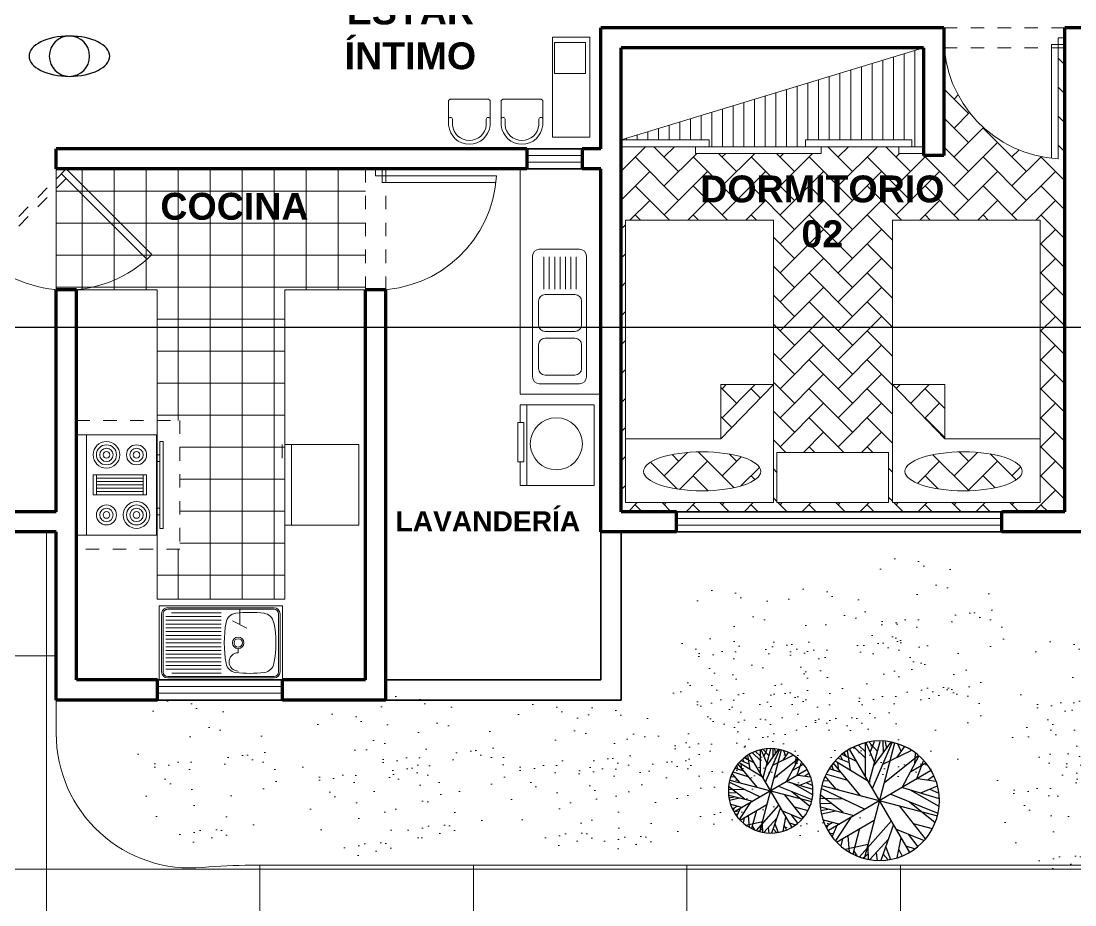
# Model space of a CAD drawing. Header units: millimetres. Extents: x 287 to 445, y 520 to 576.
# Drawn here: x 332.22 to 340.06, y 558.53 to 565.11 of the extents above; entities that cross this region are included whole.
import ezdxf

# ---------------------------------------------------------------- set-up
doc = ezdxf.new("R2010")
doc.units = ezdxf.units.MM
doc.header["$LTSCALE"] = 0.015
doc.linetypes.add('DASHED2', pattern=[9.525, 6.35, -3.175])
doc.layers.add('01 Corte', color=10, linetype='Continuous')
doc.layers.add('puntos alameda', color=94, linetype='Continuous')
for name, color, linetype, lineweight in [('Muebles', 11, 'Continuous', 20), ('Muros', 41, 'Continuous', 60), ('Muros Bajos', 20, 'Continuous', 30), ('pasto', 56, 'Continuous', 5), ('PISOS', 7, 'Continuous', 18), ('Proyecciones', 46, 'Continuous', 0), ('Puertas', 31, 'Continuous', 20), ('Texto', 133, 'Continuous', 20), ('Texturas', 38, 'Continuous', 0), ('Ventanas', 130, 'Continuous', 20)]:
    doc.layers.add(name, color=color, linetype=linetype, lineweight=lineweight)

# ---------------------------------------------------------------- blocks, each defined once
blk = doc.blocks.new('lavaplatos')
at = {"layer": 'Muebles'}
for p, q in [((423.1528, 544.4127), (423.7028, 544.4127)), ((423.1528, 543.4951), (423.1528, 544.4127)), ((423.2117, 544.3942), (423.6439, 544.3942)), ((423.2117, 544.383), (423.6439, 544.383)), ((423.4278, 544.383), (423.4608, 544.383)), ((423.7028, 544.4127), (423.7028, 543.4951)), ((423.1668, 543.5585), (423.1668, 544.3493)), ((423.178, 543.5585), (423.178, 544.3493)), ((423.6775, 544.3493), (423.6775, 543.5585)), ((423.6888, 544.3493), (423.6888, 543.5585)), ((423.7028, 544.3414), (423.7028, 543.6414)), ((423.7028, 544.3414), (423.7028, 543.6414)), ((423.7028, 544.3414), (423.7028, 543.6414)), ((423.5918, 544.041), (423.5368, 544.1466)), ((423.1528, 544.1102), (423.1528, 544.0552)), ((423.3851, 544.0827), (423.3545, 544.0827)), ((423.6783, 544.0938), (423.5643, 544.0938)), ((423.2033, 543.9564), (423.2033, 543.5882)), ((423.2314, 543.9564), (423.2314, 543.5456)), ((423.2594, 543.9564), (423.2594, 543.5456)), ((423.2875, 543.9564), (423.2875, 543.5456)), ((423.3155, 543.9564), (423.3155, 543.5456)), ((423.3436, 543.9564), (423.3436, 543.5456)), ((423.3717, 543.9564), (423.3717, 543.5456)), ((423.3997, 543.9564), (423.3997, 543.5456)), ((423.4278, 543.9564), (423.4278, 543.5456)), ((423.4559, 543.9564), (423.4559, 543.5456)), ((423.4839, 543.9564), (423.4839, 543.5456)), ((423.512, 543.9564), (423.512, 543.5456)), ((423.54, 543.9564), (423.54, 543.5456)), ((423.5681, 543.9564), (423.5681, 543.5456)), ((423.5962, 543.9564), (423.5962, 543.5456)), ((423.6242, 543.9564), (423.6242, 543.5456)), ((423.6523, 543.9564), (423.6523, 543.5859)), ((423.2117, 543.5249), (423.6439, 543.5249)), ((423.1528, 543.4951), (423.7028, 543.4951)), ((423.2117, 543.5136), (423.6439, 543.5136))]:
    blk.add_line(p, q, dxfattribs=at)
for radius in [0.0427, 0.0427, 0.0309]:
    blk.add_circle((423.4278, 544.0827), radius, dxfattribs=at)
for centre, radius, start, end in [((423.2117, 544.3493), 0.0449, 90, 180), ((423.2117, 544.3493), 0.0337, 90, 180), ((423.6439, 544.3493), 0.0449, 0, 90), ((423.6439, 544.3493), 0.0337, 0, 90), ((423.2913, 544.2662), 0.0842, 100.38124, 172.77), ((423.4278, 543.5209), 0.8418, 79.61876, 100.38124), ((423.5643, 544.2634), 0.0842, 7.23, 79.61876), ((424.0429, 544.1708), 0.8418, 172.77, 187.23), ((422.8127, 544.1708), 0.8418, 352.77, 7.23), ((423.2865, 544.0832), 0.0681, 180.46162, 359.53838), ((423.2913, 544.0755), 0.0842, 187.23, 259.61876), ((423.4278, 544.8207), 0.8418, 259.61876, 280.38124), ((423.5643, 544.0755), 0.0842, 280.38124, 352.77), ((423.2117, 543.5585), 0.0449, 180, 270), ((423.2117, 543.5585), 0.0337, 180, 270), ((423.6439, 543.5585), 0.0337, 270, 0), ((423.6439, 543.5585), 0.0449, 270, 0)]:
    blk.add_arc(centre, radius, start, end, dxfattribs=at)
blk = doc.blocks.new('cocina')
at = {"layer": 'Muebles'}
for p, q in [((421.5939, 544.6451), (421.5939, 545.2414)), ((421.5939, 545.2414), (422.3393, 545.2414)), ((421.5939, 545.1669), (422.3393, 545.1669)), ((422.3393, 545.2414), (422.3393, 544.6451)), ((421.8921, 544.7197), (421.8921, 545.1172)), ((421.8921, 545.1172), (422.0411, 545.1172)), ((421.8921, 545.0923), (422.0411, 545.0923)), ((421.9169, 544.7445), (421.9169, 545.0923)), ((421.9418, 545.0923), (421.9418, 544.7445)), ((421.9666, 544.7445), (421.9666, 545.0923)), ((421.9914, 545.0923), (421.9914, 544.7445)), ((422.0163, 544.7445), (422.0163, 545.0923)), ((422.0411, 545.1172), (422.0411, 544.7197)), ((422.0411, 544.7445), (421.8921, 544.7445)), ((422.0411, 544.7197), (421.8921, 544.7197)), ((422.3393, 544.6451), (421.5939, 544.6451)), ((421.6436, 544.5954), (421.6436, 544.6203)), ((421.6436, 544.6203), (422.2896, 544.6203)), ((421.743, 544.6451), (421.743, 544.6203)), ((421.7927, 544.6203), (421.7927, 544.6451)), ((422.1405, 544.6203), (422.1405, 544.6451)), ((422.1902, 544.6451), (422.1902, 544.6203)), ((422.2896, 544.6203), (422.2896, 544.5954)), ((422.2896, 544.5954), (421.6436, 544.5954))]:
    blk.add_line(p, q, dxfattribs=at)
for centre, radius in [((421.743, 545.0178), 0.0994), ((421.743, 545.0178), 0.0745), ((422.1902, 545.0178), 0.0745), ((421.743, 545.0178), 0.0497), ((421.743, 545.0178), 0.0248), ((422.1902, 545.0178), 0.0497), ((422.1902, 545.0178), 0.0248), ((421.743, 544.7942), 0.0745), ((422.1902, 544.7942), 0.0994), ((422.1902, 544.7942), 0.0745), ((421.743, 544.7942), 0.0497), ((421.743, 544.7942), 0.0248), ((422.1902, 544.7942), 0.0497), ((422.1902, 544.7942), 0.0248)]:
    blk.add_circle(centre, radius, dxfattribs=at)
blk = doc.blocks.new('refrigeradora')
at = {"layer": 'Muebles'}
for p, q in [((420.1099, 549.8808), (420.1099, 550.4808)), ((420.1599, 550.4808), (420.7099, 550.4808)), ((420.1599, 549.8808), (420.1599, 550.4808)), ((420.6599, 550.4808), (420.6599, 549.8808)), ((420.7099, 550.4808), (420.7099, 549.8808)), ((420.7299, 549.8808), (420.7299, 549.9808)), ((420.7099, 549.8808), (420.1599, 549.8808))]:
    blk.add_line(p, q, dxfattribs=at)
blk = doc.blocks.new('p04')
at = {"layer": 'Proyecciones', "linetype": 'DASHED2'}
for p, q in [((451.0947, 543.0787), (451.9947, 543.0787)), ((451.0947, 542.9287), (451.9947, 542.9287))]:
    blk.add_line(p, q, dxfattribs=at)
at = {"layer": 'Puertas'}
for p, q in [((451.1447, 543.9023), (451.1447, 543.0037)), ((451.1947, 543.8981), (451.1947, 543.0537)), ((451.0947, 543.0537), (451.1947, 543.0537)), ((451.0947, 543.0037), (451.1447, 543.0037))]:
    blk.add_line(p, q, dxfattribs=at)
blk.add_arc((451.0947, 543.0037), 0.9, 0, 86.81526, dxfattribs=at)
blk = doc.blocks.new('cama 001')
at = {"layer": 'Muebles'}
for p, q in [((404.3941, 530.8017), (404.3941, 528.7017)), ((405.4941, 530.8017), (404.3941, 530.8017)), ((405.4941, 528.7017), (405.4941, 530.8017)), ((404.3941, 529.579), (404.7839, 529.1758)), ((404.7839, 529.579), (404.3941, 529.579)), ((404.7839, 529.1758), (404.7839, 529.579)), ((404.7839, 529.1758), (405.4941, 529.1758)), ((404.3941, 528.7017), (405.4941, 528.7017))]:
    blk.add_line(p, q, dxfattribs=at)
at = {"layer": 'Muebles', "extrusion": (0, 0, -1)}
blk.add_ellipse((404.9238, 528.9339), major_axis=(0.4359, 0), ratio=0.332956, dxfattribs=at)
blk = doc.blocks.new('persona')
blk.add_circle((422.8949, 544.3598), 0.15)
blk.add_ellipse((422.8949, 544.3598), major_axis=(0.3, 0), ratio=0.5)
blk = doc.blocks.new('sila')
at = {"layer": 'Muebles'}
for p, q in [((422.0537, 545.4777), (421.9238, 545.3478)), ((422.0726, 545.457), (422.0418, 545.4262)), ((421.9238, 545.332), (421.9238, 545.3478)), ((422.1258, 545.1301), (421.9238, 545.332)), ((422.2715, 545.2599), (422.1416, 545.1301)), ((422.2508, 545.2788), (422.22, 545.248)), ((422.1416, 545.1301), (422.1258, 545.1301))]:
    blk.add_line(p, q, dxfattribs=at)
for centre, radius, start, end in [((422.1531, 545.3593), 0.1546, 319.97911, 130.02089), ((422.1531, 545.3593), 0.1266, 320.50269, 129.49731), ((422.0319, 545.4361), 0.014, 135, 315), ((422.2299, 545.2381), 0.014, 135, 315)]:
    blk.add_arc(centre, radius, start, end, dxfattribs=at)
blk = doc.blocks.new('lavadora')
at = {"layer": 'Muebles'}
for p, q in [((405.2823, 529.1624), (405.2823, 528.5624)), ((405.3323, 529.1624), (405.3323, 528.5624)), ((405.8823, 529.1624), (405.3323, 529.1624)), ((405.8323, 528.5624), (405.8323, 529.1624)), ((405.8823, 529.0317), (405.8823, 529.1624)), ((405.8823, 528.5624), (405.8823, 528.7391)), ((405.3323, 528.5624), (405.8823, 528.5624))]:
    blk.add_line(p, q, dxfattribs=at)
blk.add_lwpolyline([(405.8542, 529.0317), (405.9004, 529.0317), (405.9004, 528.7391), (405.8542, 528.7391)], close=True, dxfattribs=at)
blk.add_circle((405.6135, 528.8729), 0.1934, dxfattribs=at)
blk = doc.blocks.new('lavanderia')
at = {"layer": 'Muebles'}
for p, q in [((417.5258, 540.5079), (417.8258, 540.5079)), ((417.4758, 540.4579), (417.4758, 539.558)), ((417.5516, 540.2112), (417.5516, 540.4512)), ((417.5916, 540.2112), (417.5916, 540.4512)), ((417.6316, 540.2112), (417.6316, 540.4512)), ((417.6316, 540.2112), (417.6316, 540.4512)), ((417.6716, 540.2112), (417.6716, 540.4512)), ((417.7116, 540.2112), (417.7116, 540.4512)), ((417.7516, 540.2112), (417.7516, 540.4512)), ((417.7516, 540.2112), (417.7516, 540.4512)), ((417.7916, 540.2112), (417.7916, 540.4512)), ((417.8758, 540.4579), (417.8758, 539.558)), ((417.5616, 540.1712), (417.7816, 540.1712)), ((417.5116, 539.9462), (417.5116, 540.1212)), ((417.8316, 540.1212), (417.8316, 539.9462)), ((417.5616, 539.8962), (417.7816, 539.8962)), ((417.5616, 539.8462), (417.7816, 539.8462)), ((417.5116, 539.6212), (417.5116, 539.7962)), ((417.8316, 539.7962), (417.8316, 539.6212)), ((417.5616, 539.5712), (417.7816, 539.5712)), ((417.8258, 539.508), (417.5258, 539.508))]:
    blk.add_line(p, q, dxfattribs=at)
for centre, start, end in [((417.5258, 540.4579), 90, 180), ((417.8258, 540.4579), 360, 90), ((417.5616, 540.1212), 90, 180), ((417.7816, 540.1212), 360, 90), ((417.5616, 539.9462), 180, 270), ((417.7816, 539.9462), 270, 360), ((417.5616, 539.7962), 90, 180), ((417.7816, 539.7962), 0, 90), ((417.5616, 539.6212), 180, 270), ((417.7816, 539.6212), 270, 0), ((417.5258, 539.558), 180, 270), ((417.8258, 539.558), 270, 360)]:
    blk.add_arc(centre, 0.05, start, end, dxfattribs=at)
blk = doc.blocks.new('Tree - deciduous plan')
for p, q in [((-26.4472, 46.5894), (-26.2712, 53.8116)), ((-22.0458, 42.0753), (-16.5881, 57.6486)), ((-21.1656, 55.8436), (-0.0388, 45.0094)), ((-12.5388, 54.9406), (-7.9613, 59.4546)), ((-12.3627, 32.1443), (-12.5388, 58.7776)), ((-5.3205, 59.6806), (16.5105, 16.7963)), ((2.426, 54.9406), (-1.4472, 59.9056)), ((0, 59.9996), (0, -60)), ((0.4894, 48.6208), (3.6584, 59.6806)), ((18.2711, 35.5298), (5.419, 59.6806)), ((9.8203, 51.5549), (12.8133, 58.5516)), ((19.6795, 19.5047), (16.3344, 57.6486)), ((17.0387, 51.1035), (23.2006, 55.1666)), ((17.7429, 43.6552), (25.4894, 54.2636)), ((-40.1797, 44.558), (-36.4825, 43.2038)), ((-37.0107, 47.0408), (-35.25, 35.5298)), ((-32.6092, 50.4264), (-23.2782, 23.5674)), ((-31.2008, 51.1035), (-0.2149, 20.1818)), ((31.6513, 50.8778), (30.2429, 30.5643)), ((31.1232, 42.5267), (35.8767, 48.1693)), ((-49.8627, 32.8214), (-32.7853, 32.8214)), ((-45.8134, 38.2383), (-40.5318, 33.0471)), ((-43.8768, 36.4326), (-44.405, 40.2696)), ((42, 42), (-42, -42)), ((42, -42), (-42, 42)), ((36.2288, 25.1474), (48.9049, 35.0784)), ((37.1091, 37.1098), (46.6161, 37.5612)), ((-54.7923, 24.4702), (-47.75, 21.0847)), ((-53.2078, 27.4044), (-40.1797, 20.859)), ((54.3626, 25.3731), (20.9119, 0.3198)), ((23.3767, 23.3417), (53.3063, 27.4044)), ((-59.7219, 2.8025), (-12.0106, 12.0565)), ((-32.2571, 20.6333), (-59.1937, 9.348)), ((-58.6656, 12.7336), (-35.9543, 7.5424)), ((-57.081, 17.9248), (-47.0458, 14.7649)), ((-56.0247, 20.859), (-20.8134, 20.859)), ((38.5175, 13.4107), (58.2359, 13.6364)), ((-54.6162, -24.7335), (-20.2853, 0.0941)), ((29.3626, -6.6771), (59.4682, 7.091)), ((-60, 0), (60, 0)), ((-59.7219, -4.8714), (-54.2641, -6.6771)), ((-45.2853, -0.1316), (-59.0177, -10.0627)), ((-10.074, -10.0627), (-2.5036, -59.7178)), ((9.2922, -9.1598), (59.6443, -2.8401)), ((26.3697, -18.4138), (58.9401, -9.8369)), ((-58.4895, -12.3197), (-36.4825, -11.6426)), ((-57.081, -18.4138), (-45.2853, -17.9624)), ((-52.6797, -18.188), (-55.4966, -22.0251)), ((-53.2078, -27.442), (-16.7641, -16.6081)), ((-47.2219, -19.3166), (-50.2148, -26.3135)), ((-19.9331, -20.2194), (-28.5599, -52.721)), ((-14.8275, -15.0282), (-14.6515, -57.6865)), ((-0.0388, -19.0909), (25.8415, -53.8495)), ((18.6232, -18.6394), (26.7218, -53.3981)), ((18.7992, -18.6394), (57.3556, -17.2853)), ((38.1654, -18.188), (52.426, -29.0219)), ((-38.9472, -29.0219), (-51.4472, -30.6018)), ((-46.5177, -30.1504), (-49.5106, -33.536)), ((-35.9543, -22.4765), (-44.0529, -40.5329)), ((30.419, -30.1504), (32.3556, -50.0125)), ((31.4753, -31.279), (49.6091, -33.3103)), ((45.9119, -24.0564), (55.595, -22.2508)), ((-32.4331, -32.4075), (-48.1021, -35.5674)), ((-43.7008, -34.6645), (-46.6937, -37.373)), ((-24.6867, -37.8244), (-38.7712, -45.7241)), ((-14.6515, -36.2445), (-27.6797, -52.9467)), ((-14.6515, -32.1818), (-3.912, -59.4922)), ((-6.2008, -36.2445), (17.919, -57.0094)), ((22.8485, -36.4702), (35.3485, -48.4326)), ((41.5105, -32.6332), (46.088, -38.0501)), ((-26.2712, -43.9185), (-34.7219, -48.6583)), ((-14.6515, -47.3041), (-25.0388, -54.3009)), ((-21.5177, -45.4984), (-19.9331, -56.1065)), ((-8.4895, -47.5298), (-11.4825, -58.5893)), ((-6.3768, -52.721), (-9.3698, -58.815)), ((5.9471, -46.6269), (10.5246, -58.5893)), ((24.7852, -44.8213), (23.0246, -54.978)), ((8.4119, -53.1724), (3.8344, -59.4922))]:
    blk.add_line(p, q)
blk.add_circle((0, 0), 60)

msp = doc.modelspace()

# ---------------------------------------------------------------- hatches: boundary and pattern name
at = {"layer": 'Muebles'}
h = msp.add_hatch(dxfattribs=at)
h.set_pattern_fill('LINE', color=256, scale=0.025, angle=90, style=0)
h.set_pattern_definition([(90, (741.77364, 32.8258), (0.079375, 5e-18), [])])
h.paths.add_polyline_path([(338.9325, 564.9088), (338.9325, 564.1743), (338.8439, 564.1743), (338.8439, 564.2243), (338.0552, 564.2243), (338.0552, 564.1743), (337.3379, 564.1743), (337.3379, 564.2243), (336.6825, 564.2243)])
at = {"layer": 'pasto', "ltscale": 0.3}
h = msp.add_hatch(dxfattribs=at)
h.set_pattern_fill('AR-SAND', color=256, scale=0.008, style=0)
h.set_pattern_definition([(37.5, (354.88793, 340.73882), (-0.01280025, 0.3915306), [0, -0.308864, 0, -0.34544, 0, -0.3302]), (7.5, (354.88793, 340.7388), (0.3596186, 0.5734601), [0, -0.166624, 0, -0.278384, 0, -0.10668]), (327.5, (354.638, 340.73882), (0.6327939, 0.00114975), [0, -0.1016, 0, -0.36576, 0, -0.47752]), (317.5, (354.638, 340.7388), (0.6108452, 0.1783435), [0, -0.0508, 0, -0.239776, 0, -0.27432])])
edge = h.paths.add_edge_path()
edge.add_arc((338.952, 560.5933), 0.5882, 0, 360)
h = msp.add_hatch(dxfattribs=at)
h.set_pattern_fill('AR-SAND', color=256, scale=0.008, style=0)
h.set_pattern_definition([(37.5, (353.52733, 340.5023), (-0.01280025, 0.3915306), [0, -0.308864, 0, -0.34544, 0, -0.3302]), (7.5, (353.52733, 340.5023), (0.3596186, 0.5734601), [0, -0.166624, 0, -0.278384, 0, -0.10668]), (327.5, (353.2774, 340.5023), (0.6327939, 0.00114975), [0, -0.1016, 0, -0.36576, 0, -0.47752]), (317.5, (353.2774, 340.5023), (0.6108452, 0.1783435), [0, -0.0508, 0, -0.239776, 0, -0.27432])])
edge = h.paths.add_edge_path()
edge.add_arc((337.5914, 560.3568), 0.5882, 0, 360)
h = msp.add_hatch(dxfattribs=at)
h.set_pattern_fill('AR-SAND', color=256, scale=0.008, style=0)
h.set_pattern_definition([(37.5, (354.207, 340.51324), (-0.01280025, 0.3915306), [0, -0.308864, 0, -0.34544, 0, -0.3302]), (7.5, (354.207, 340.51324), (0.3596186, 0.5734601), [0, -0.166624, 0, -0.278384, 0, -0.10668]), (327.5, (353.95708, 340.51324), (0.6327939, 0.00114975), [0, -0.1016, 0, -0.36576, 0, -0.47752]), (317.5, (353.9571, 340.51324), (0.6108452, 0.1783435), [0, -0.0508, 0, -0.239776, 0, -0.27432])])
edge = h.paths.add_edge_path()
edge.add_arc((338.2711, 560.3677), 0.5882, 0, 360)
h = msp.add_hatch(dxfattribs=at)
h.set_pattern_fill('AR-SAND', color=256, scale=0.008, style=0)
h.set_pattern_definition([(37.5, (354.7192, 340.1691), (-0.01280025, 0.3915306), [0, -0.308864, 0, -0.34544, 0, -0.3302]), (7.5, (354.7192, 340.1691), (0.3596186, 0.5734601), [0, -0.166624, 0, -0.278384, 0, -0.10668]), (327.5, (354.46926, 340.1691), (0.6327939, 0.00114975), [0, -0.1016, 0, -0.36576, 0, -0.47752]), (317.5, (354.46926, 340.1691), (0.6108452, 0.1783435), [0, -0.0508, 0, -0.239776, 0, -0.27432])])
edge = h.paths.add_edge_path()
edge.add_arc((338.7833, 560.0236), 0.5882, 0, 360)
h = msp.add_hatch(dxfattribs=at)
h.set_pattern_fill('AR-SAND', color=256, scale=0.008, style=0)
h.set_pattern_definition([(37.5, (353.5158, 340.143), (-0.01280025, 0.3915306), [0, -0.308864, 0, -0.34544, 0, -0.3302]), (7.5, (353.5158, 340.143), (0.3596186, 0.5734601), [0, -0.166624, 0, -0.278384, 0, -0.10668]), (327.5, (353.26585, 340.143), (0.6327939, 0.00114975), [0, -0.1016, 0, -0.36576, 0, -0.47752]), (317.5, (353.26585, 340.143), (0.6108452, 0.1783435), [0, -0.0508, 0, -0.239776, 0, -0.27432])])
edge = h.paths.add_edge_path()
edge.add_arc((337.5799, 559.9975), 0.5882, 0, 360)
h = msp.add_hatch(dxfattribs=at)
h.set_pattern_fill('AR-SAND', color=256, scale=0.008, style=0)
h.set_pattern_definition([(37.5, (356.04356, 340.12178), (-0.01280025, 0.3915306), [0, -0.308864, 0, -0.34544, 0, -0.3302]), (7.5, (356.04356, 340.1218), (0.3596186, 0.5734601), [0, -0.166624, 0, -0.278384, 0, -0.10668]), (327.5, (355.79362, 340.12178), (0.6327939, 0.00114975), [0, -0.1016, 0, -0.36576, 0, -0.47752]), (317.5, (355.7936, 340.1218), (0.6108452, 0.1783435), [0, -0.0508, 0, -0.239776, 0, -0.27432])])
edge = h.paths.add_edge_path()
edge.add_arc((340.1077, 559.9762), 0.5882, 0, 360)
h = msp.add_hatch(dxfattribs=at)
h.set_pattern_fill('AR-SAND', color=256, scale=0.008, style=0)
h.set_pattern_definition([(37.5, (353.35067, 339.81543), (-0.01280025, 0.3915306), [0, -0.308864, 0, -0.34544, 0, -0.3302]), (7.5, (353.35067, 339.8154), (0.3596186, 0.5734601), [0, -0.166624, 0, -0.278384, 0, -0.10668]), (327.5, (353.10073, 339.81543), (0.6327939, 0.00114975), [0, -0.1016, 0, -0.36576, 0, -0.47752]), (317.5, (353.10073, 339.8154), (0.6108452, 0.1783435), [0, -0.0508, 0, -0.239776, 0, -0.27432])])
edge = h.paths.add_edge_path()
edge.add_arc((337.4148, 559.6699), 0.5882, 0, 360)
h = msp.add_hatch(dxfattribs=at)
h.set_pattern_fill('AR-SAND', color=256, scale=0.008, style=0)
h.set_pattern_definition([(37.5, (351.17825, 339.7135), (-0.01280025, 0.3915306), [0, -0.308864, 0, -0.34544, 0, -0.3302]), (7.5, (351.17825, 339.7135), (0.3596186, 0.5734601), [0, -0.166624, 0, -0.278384, 0, -0.10668]), (327.5, (350.9283, 339.7135), (0.6327939, 0.00114975), [0, -0.1016, 0, -0.36576, 0, -0.47752]), (317.5, (350.9283, 339.7135), (0.6108452, 0.1783435), [0, -0.0508, 0, -0.239776, 0, -0.27432])])
edge = h.paths.add_edge_path()
edge.add_arc((335.2424, 559.568), 0.5882, 0, 360)
h = msp.add_hatch(dxfattribs=at)
h.set_pattern_fill('AR-SAND', color=256, scale=0.008, style=0)
h.set_pattern_definition([(37.5, (353.99077, 339.73134), (-0.01280025, 0.3915306), [0, -0.308864, 0, -0.34544, 0, -0.3302]), (7.5, (353.99077, 339.73134), (0.3596186, 0.5734601), [0, -0.166624, 0, -0.278384, 0, -0.10668]), (327.5, (353.74083, 339.73134), (0.6327939, 0.00114975), [0, -0.1016, 0, -0.36576, 0, -0.47752]), (317.5, (353.74083, 339.73134), (0.6108452, 0.1783435), [0, -0.0508, 0, -0.239776, 0, -0.27432])])
edge = h.paths.add_edge_path()
edge.add_arc((338.0549, 559.5858), 0.5882, 0, 360)
h = msp.add_hatch(dxfattribs=at)
h.set_pattern_fill('AR-SAND', color=256, scale=0.008, style=0)
h.set_pattern_definition([(37.5, (349.4807, 339.68022), (-0.01280025, 0.3915306), [0, -0.308864, 0, -0.34544, 0, -0.3302]), (7.5, (349.4807, 339.6802), (0.3596186, 0.5734601), [0, -0.166624, 0, -0.278384, 0, -0.10668]), (327.5, (349.23078, 339.68022), (0.6327939, 0.00114975), [0, -0.1016, 0, -0.36576, 0, -0.47752]), (317.5, (349.2308, 339.6802), (0.6108452, 0.1783435), [0, -0.0508, 0, -0.239776, 0, -0.27432])])
edge = h.paths.add_edge_path()
edge.add_arc((333.5448, 559.5347), 0.5882, 0, 360)
h = msp.add_hatch(dxfattribs=at)
h.set_pattern_fill('AR-SAND', color=256, scale=0.008, style=0)
h.set_pattern_definition([(37.5, (352.19787, 339.65578), (-0.01280025, 0.3915306), [0, -0.308864, 0, -0.34544, 0, -0.3302]), (7.5, (352.19787, 339.6558), (0.3596186, 0.5734601), [0, -0.166624, 0, -0.278384, 0, -0.10668]), (327.5, (351.94794, 339.65578), (0.6327939, 0.00114975), [0, -0.1016, 0, -0.36576, 0, -0.47752]), (317.5, (351.94794, 339.6558), (0.6108452, 0.1783435), [0, -0.0508, 0, -0.239776, 0, -0.27432])])
edge = h.paths.add_edge_path()
edge.add_arc((336.262, 559.5102), 0.5882, 0, 360)
h = msp.add_hatch(dxfattribs=at)
h.set_pattern_fill('AR-SAND', color=256, scale=0.008, style=0)
h.set_pattern_definition([(37.5, (352.63724, 339.63046), (-0.01280025, 0.3915306), [0, -0.308864, 0, -0.34544, 0, -0.3302]), (7.5, (352.63724, 339.63046), (0.3596186, 0.5734601), [0, -0.166624, 0, -0.278384, 0, -0.10668]), (327.5, (352.3873, 339.63046), (0.6327939, 0.00114975), [0, -0.1016, 0, -0.36576, 0, -0.47752]), (317.5, (352.3873, 339.63046), (0.6108452, 0.1783435), [0, -0.0508, 0, -0.239776, 0, -0.27432])])
edge = h.paths.add_edge_path()
edge.add_arc((336.7013, 559.4849), 0.5882, 0, 360)
h = msp.add_hatch(dxfattribs=at)
h.set_pattern_fill('AR-SAND', color=256, scale=0.008, style=0)
h.set_pattern_definition([(37.5, (356.26137, 339.68022), (-0.01280025, 0.3915306), [0, -0.308864, 0, -0.34544, 0, -0.3302]), (7.5, (356.26137, 339.6802), (0.3596186, 0.5734601), [0, -0.166624, 0, -0.278384, 0, -0.10668]), (327.5, (356.01144, 339.68022), (0.6327939, 0.00114975), [0, -0.1016, 0, -0.36576, 0, -0.47752]), (317.5, (356.01144, 339.6802), (0.6108452, 0.1783435), [0, -0.0508, 0, -0.239776, 0, -0.27432])])
edge = h.paths.add_edge_path()
edge.add_arc((340.3255, 559.5347), 0.5882, 0, 360)
h = msp.add_hatch(dxfattribs=at)
h.set_pattern_fill('AR-SAND', color=256, scale=0.008, style=0)
h.set_pattern_definition([(37.5, (350.70466, 339.58244), (-0.01280025, 0.3915306), [0, -0.308864, 0, -0.34544, 0, -0.3302]), (7.5, (350.70466, 339.58244), (0.3596186, 0.5734601), [0, -0.166624, 0, -0.278384, 0, -0.10668]), (327.5, (350.45472, 339.58244), (0.6327939, 0.00114975), [0, -0.1016, 0, -0.36576, 0, -0.47752]), (317.5, (350.4547, 339.58244), (0.6108452, 0.1783435), [0, -0.0508, 0, -0.239776, 0, -0.27432])])
edge = h.paths.add_edge_path()
edge.add_arc((334.7688, 559.4369), 0.5882, 0, 360)
h = msp.add_hatch(dxfattribs=at)
h.set_pattern_fill('AR-SAND', color=256, scale=0.008, style=0)
h.set_pattern_definition([(37.5, (355.8697, 339.48467), (-0.01280025, 0.3915306), [0, -0.308864, 0, -0.34544, 0, -0.3302]), (7.5, (355.8697, 339.48467), (0.3596186, 0.5734601), [0, -0.166624, 0, -0.278384, 0, -0.10668]), (327.5, (355.61977, 339.48467), (0.6327939, 0.00114975), [0, -0.1016, 0, -0.36576, 0, -0.47752]), (317.5, (355.6198, 339.48467), (0.6108452, 0.1783435), [0, -0.0508, 0, -0.239776, 0, -0.27432])])
edge = h.paths.add_edge_path()
edge.add_arc((339.9338, 559.3391), 0.5882, 0, 360)
at = {"layer": 'PISOS'}
h = msp.add_hatch(dxfattribs=at)
h.set_pattern_fill('NET', color=256, scale=0.5, style=0)
h.set_pattern_definition([(0, (-12.079, 0), (0, 1.5875), []), (90, (-12.079, 0), (-1.5875, 1e-16), [])])
h.paths.add_polyline_path([(340.507, 558.8299), (333.9322, 558.8299, 0.022651), (333.5729, 558.8136, -0.441003), (332.4825, 559.8095), (332.4825, 560.0588), (332.4825, 560.2088), (332.4825, 561.3088), (332.0978, 561.3088), (329.4072, 561.3088), (329.4072, 560.4328, -0.632615), (330.858, 557.3725, 0.173054), (329.9611, 554.8588), (331.9611, 554.8588, -0.414214), (333.9322, 556.8299), (340.6553, 556.8299)])
at = {"layer": 'Texturas'}
h = msp.add_hatch(dxfattribs=at)
h.set_pattern_fill('AR-HBONE', color=256, scale=0.0015, style=0)
h.set_pattern_definition([(45, (-85.85927, 32.8258), (2e-17, 0.215526147), [0.4572, -0.1524]), (135, (-85.7515, 32.93356), (2e-17, 0.215526147), [0.4572, -0.1524])])
h.paths.add_polyline_path([(339.9825, 564.9088), (339.9325, 564.9088), (339.9325, 564.0851, -0.374059), (339.0856, 564.9088), (339.0825, 564.9088), (339.0825, 564.1088), (338.9325, 564.1088), (338.9325, 564.1243), (338.7471, 564.1243), (338.7471, 564.1743), (338.1708, 564.1743), (338.1708, 564.1243), (337.237, 564.1243), (337.237, 564.1743), (336.6825, 564.1743), (336.6825, 561.4588), (337.0939, 561.4588), (339.5138, 561.4588), (339.9825, 561.4588)])
h.paths.add_polyline_path([(337.815, 561.5275), (336.715, 561.5275), (336.715, 563.6275), (337.815, 563.6275)], flags=16)
h.paths.add_polyline_path([(338.6999, 563.6275), (339.7999, 563.6275), (339.7999, 561.5275), (338.6999, 561.5275)], flags=16)
h.paths.add_polyline_path([(337.815, 562.4048), (337.4253, 562.0016), (337.4253, 562.4048)], flags=0)
h.paths.add_polyline_path([(338.6999, 562.4048), (339.0896, 562.4048), (339.0896, 562.0016)], flags=16)
h.paths.add_polyline_path([(338.6711, 561.9004), (338.6711, 561.5281), (337.842, 561.5281), (337.842, 561.9004)], flags=16)
edge = h.paths.add_edge_path(flags=0)
edge.add_ellipse((337.2854, 561.7597), major_axis=(0.4359, 0), ratio=0.332956, start_angle=0, end_angle=360)
edge = h.paths.add_edge_path(flags=0)
edge.add_ellipse((339.2296, 561.7597), major_axis=(-0.4359, 0), ratio=0.332956, start_angle=0, end_angle=360, ccw=False)
h.paths.add_polyline_path([(337.262, 563.9853), (339.0966, 563.9853), (339.0966, 563.4276), (337.262, 563.4276)], flags=24)
h = msp.add_hatch(dxfattribs=at)
h.set_pattern_fill('NET,_O', color=256, scale=0.075)
h.set_pattern_definition([(180, (741.77364, 32.8258), (0, 0.238125), []), (90, (741.77364, 32.8258), (0.238125, 1e-17), [])])
h.paths.add_polyline_path([(333.2325, 563.1088), (332.6325, 563.1088), (332.4825, 563.1088), (332.4825, 564.0088), (334.7825, 564.0088), (334.7825, 563.1088), (334.1825, 563.1088), (334.1825, 560.8088), (333.2325, 560.8088), (333.2325, 561.1819), (333.4024, 561.1819), (333.4024, 562.1389), (333.2325, 562.1389)])
h.paths.add_polyline_path([(334.3769, 563.8561), (333.2392, 563.8561), (333.2392, 563.5993), (334.3769, 563.5993)], flags=24)

# ---------------------------------------------------------------- linework, layer by layer
at = {"layer": '01 Corte'}
msp.add_line((348.295, 562.8291), (307.3999, 562.8291), dxfattribs=at)
at = {"layer": 'Muebles'}
for p, q in [((336.6825, 564.2243), (338.9325, 564.9088)), ((336.6825, 564.2243), (337.3379, 564.2243)), ((337.3379, 564.2243), (337.3379, 564.1743)), ((338.0552, 564.2243), (338.8439, 564.2243)), ((338.0552, 564.2243), (338.0552, 564.1743)), ((338.8439, 564.2243), (338.8439, 564.1743)), ((336.6825, 564.1743), (338.9325, 564.1743)), ((337.237, 564.1743), (337.237, 564.1243)), ((338.1708, 564.1743), (338.1708, 564.1243)), ((338.7471, 564.1743), (338.7471, 564.1243)), ((337.237, 564.1243), (338.1708, 564.1243)), ((338.7471, 564.1243), (338.9325, 564.1243)), ((335.9325, 562.3329), (335.9325, 564.0088)), ((333.2325, 563.1088), (332.6325, 563.1088)), ((333.2325, 560.8088), (333.2325, 563.1088)), ((334.1825, 560.8088), (334.1825, 563.1088)), ((334.7825, 563.1088), (334.1825, 563.1088)), ((336.5325, 562.3329), (335.9325, 562.3329)), ((334.1825, 560.8088), (333.2325, 560.8088))]:
    msp.add_line(p, q, dxfattribs=at)
for points in [[(336.4511, 564.9886), (336.1729, 564.9886), (336.1729, 564.2442), (336.4511, 564.2442)], [(336.4173, 564.9499), (336.1868, 564.9499), (336.1868, 564.7195), (336.4173, 564.7195)], [(338.6711, 561.5281), (337.842, 561.5281), (337.842, 561.9004), (338.6711, 561.9004)]]:
    msp.add_lwpolyline(points, close=True, dxfattribs=at)
at = {"layer": 'Muros'}
for p, q in [((339.0825, 565.0588), (336.5325, 565.0588)), ((336.5325, 564.1588), (336.5325, 565.0588)), ((339.0825, 565.0588), (339.0825, 564.9088)), ((339.9825, 561.4588), (339.9825, 565.0588)), ((340.1325, 565.0588), (339.9825, 565.0588)), ((336.6825, 561.4588), (336.6825, 564.9088)), ((338.9325, 564.9088), (336.6825, 564.9088)), ((338.9325, 564.9088), (338.9325, 564.1088)), ((339.0825, 564.9088), (339.0825, 564.1088)), ((335.9811, 564.1588), (332.4825, 564.1588)), ((332.4825, 564.0088), (332.4825, 564.1588)), ((335.9811, 564.1588), (335.9811, 564.0088)), ((336.393, 564.1588), (336.393, 564.0088)), ((336.5325, 564.1588), (336.393, 564.1588)), ((339.0825, 564.1088), (338.9325, 564.1088)), ((335.9811, 564.0088), (332.4825, 564.0088)), ((336.5325, 564.0088), (336.393, 564.0088)), ((336.5325, 561.3088), (336.5325, 564.0088)), ((332.6325, 563.1088), (332.4825, 563.1088)), ((332.4825, 561.4588), (332.4825, 563.1088)), ((332.6325, 560.2088), (332.6325, 563.1088)), ((334.7825, 560.2088), (334.7825, 563.1088)), ((334.9325, 563.1088), (334.7825, 563.1088)), ((334.9325, 560.0588), (334.9325, 563.1088)), ((332.4825, 561.4588), (332.0978, 561.4588)), ((337.0939, 561.4588), (336.6825, 561.4588)), ((337.0939, 561.3088), (337.0939, 561.4588)), ((339.9825, 561.4588), (339.5138, 561.4588)), ((339.5138, 561.3088), (339.5138, 561.4588)), ((332.4825, 561.3088), (332.0978, 561.3088)), ((332.4825, 560.2088), (332.4825, 561.3088)), ((337.0939, 561.3088), (336.5325, 561.3088)), ((339.9825, 561.3088), (339.5138, 561.3088)), ((340.1325, 561.3088), (339.9825, 561.3088)), ((332.4825, 560.0588), (332.4825, 560.2088)), ((332.7825, 560.2088), (332.6325, 560.2088)), ((333.2369, 560.2088), (332.7825, 560.2088)), ((333.2369, 560.0588), (333.2369, 560.2088)), ((334.7825, 560.2088), (334.1645, 560.2088)), ((334.1645, 560.0588), (334.1645, 560.2088)), ((332.6325, 560.0588), (332.4825, 560.0588)), ((332.7825, 560.0588), (332.6325, 560.0588)), ((333.2369, 560.0588), (332.7825, 560.0588)), ((334.9325, 560.0588), (334.1645, 560.0588))]:
    msp.add_line(p, q, dxfattribs=at)
at = {"layer": 'Muros Bajos'}
for p, q in [((336.393, 564.1588), (335.9811, 564.1588)), ((335.9811, 564.0088), (336.393, 564.0088)), ((339.5138, 561.4588), (337.0939, 561.4588)), ((336.5325, 561.3088), (336.5325, 560.2088)), ((336.6825, 561.3088), (336.6825, 560.2088)), ((339.5138, 561.3088), (337.0939, 561.3088)), ((334.1656, 560.2088), (333.2369, 560.2088)), ((336.5325, 560.2088), (334.9325, 560.2088)), ((336.6825, 560.2088), (336.6825, 560.0588)), ((334.1645, 560.0588), (333.2369, 560.0588)), ((336.5325, 560.0588), (334.9325, 560.0588)), ((336.6825, 560.0588), (336.5325, 560.0588))]:
    msp.add_line(p, q, dxfattribs=at)
at = {"layer": 'PISOS'}
for p, q in [((332.4825, 560.0588), (332.4825, 559.8095)), ((333.9322, 558.8299), (347.7388, 558.8299))]:
    msp.add_line(p, q, dxfattribs=at)
for centre, radius, start, end in [((333.4825, 559.8095), 1, 180, 275.19045), ((333.9322, 554.8588), 3.9711, 90, 95.19045)]:
    msp.add_arc(centre, radius, start, end, dxfattribs=at)
at = {"layer": 'Proyecciones', "linetype": 'DASHED2'}
for p, q in [((332.5575, 564.0088), (331.9211, 563.3724)), ((334.7825, 564.0088), (334.7825, 563.1088)), ((334.9325, 564.0088), (334.9325, 563.1088)), ((332.5575, 563.938), (331.9574, 563.338))]:
    msp.add_line(p, q, dxfattribs=at)
msp.add_lwpolyline([(332.6325, 562.1389), (333.4024, 562.1389), (333.4024, 561.1819), (332.6325, 561.1819)], dxfattribs=at)
at = {"layer": 'Puertas'}
for p, q in [((332.5221, 563.9734), (333.1575, 563.338)), ((332.5575, 564.0088), (333.1939, 563.3724)), ((334.8575, 564.0088), (334.8575, 563.9588)), ((334.9075, 564.0088), (334.9075, 563.9088)), ((335.7561, 563.9588), (334.8575, 563.9588)), ((335.7519, 563.9088), (334.9075, 563.9088))]:
    msp.add_line(p, q, dxfattribs=at)
for centre, start, end in [((334.8575, 564.0088), 270, 356.81526), ((332.5575, 564.0088), 225, 315)]:
    msp.add_arc(centre, 0.9, start, end, dxfattribs=at)
at = {"layer": 'Texturas'}
msp.add_line((332.4825, 564.0088), (332.4825, 563.1088), dxfattribs=at)
at = {"layer": 'Ventanas'}
for p, q in [((336.393, 564.1088), (335.9811, 564.1088)), ((335.9811, 564.0588), (336.393, 564.0588)), ((339.5138, 561.4088), (337.0939, 561.4088)), ((339.5138, 561.3588), (337.0939, 561.3588)), ((334.1656, 560.1588), (333.2369, 560.1588)), ((334.1645, 560.1088), (333.2369, 560.1088))]:
    msp.add_line(p, q, dxfattribs=at)

# ---------------------------------------------------------------- block references
at = {"xscale": -1}
msp.add_blockref('persona', (755.4758, 20.4879), dxfattribs=at)
at = {"layer": 'Muebles', "xscale": -1}
for name, p, rotation in [('sila', (422.6744, 1248.4819), 135.0000000000037), ('sila', (423.0658, 1248.4819), 135.0000000000037), ('cocina', (877.8739, 983.6254), 90), ('lavaplatos', (-210.2471, 137.056), 270)]:
    msp.add_blockref(name, p, dxfattribs=dict(at, rotation=rotation))
for name, p in [('cama 001', (742.2091, 32.8258)), ('lavanderia', (753.9006, 22.9037)), ('lavadora', (741.8148, 33.0918))]:
    msp.add_blockref(name, p, dxfattribs=at)
at = {"layer": 'Muebles'}
msp.add_blockref('cama 001', (-65.6942, 32.8258), dxfattribs=at)
at = {"layer": 'Muebles', "rotation": 180}
msp.add_blockref('refrigeradora', (754.8924, 1111.8395), dxfattribs=at)
at = {"layer": 'Puertas', "rotation": 180}
msp.add_blockref('p04', (791.0772, 1107.9874), dxfattribs=at)
at = {"layer": 'puntos alameda', "color": 7, "linetype": 'ByBlock', "lineweight": 0}
for p, xscale, yscale, zscale, rotation in [((338.6051, 559.3098), -0.007405634628365269, 0.007405634628639746, 0.007405634628594382, 165.3294149667241), ((337.7948, 559.3835), -0.00524074937675885, 0.005240749376980602, 0.00524074937695538, 165.3294149665158)]:
    msp.add_blockref('Tree - deciduous plan', p, dxfattribs=dict(at, xscale=xscale, yscale=yscale, zscale=zscale, rotation=rotation))

# ---------------------------------------------------------------- texts
at = {"layer": 'Texto', "width": 1.072698, "attachment_point": 2}
for s, insert, char_height in [('{\\fArial|b1|i0|c0|p34;\\H2x;ESTAR ÍNTIMO}', (335.1161, 565.2837), 0.1), ('{\\fArial|b1|i0|c0|p34;\\H2x;DORMITORIO 02}', (338.1793, 563.9603), 0.1), ('{\\fArial|b1|i0|c0|p34;\\H2x;COCINA}', (333.808, 563.8311), 0.1), ('{\\fArial|b1|i0|c0|p34;LAVANDERÍA}', (335.6923, 561.4631), 0.15)]:
    msp.add_mtext(s, dxfattribs=dict(at, insert=insert, char_height=char_height))

doc.saveas('drawing.dxf')
